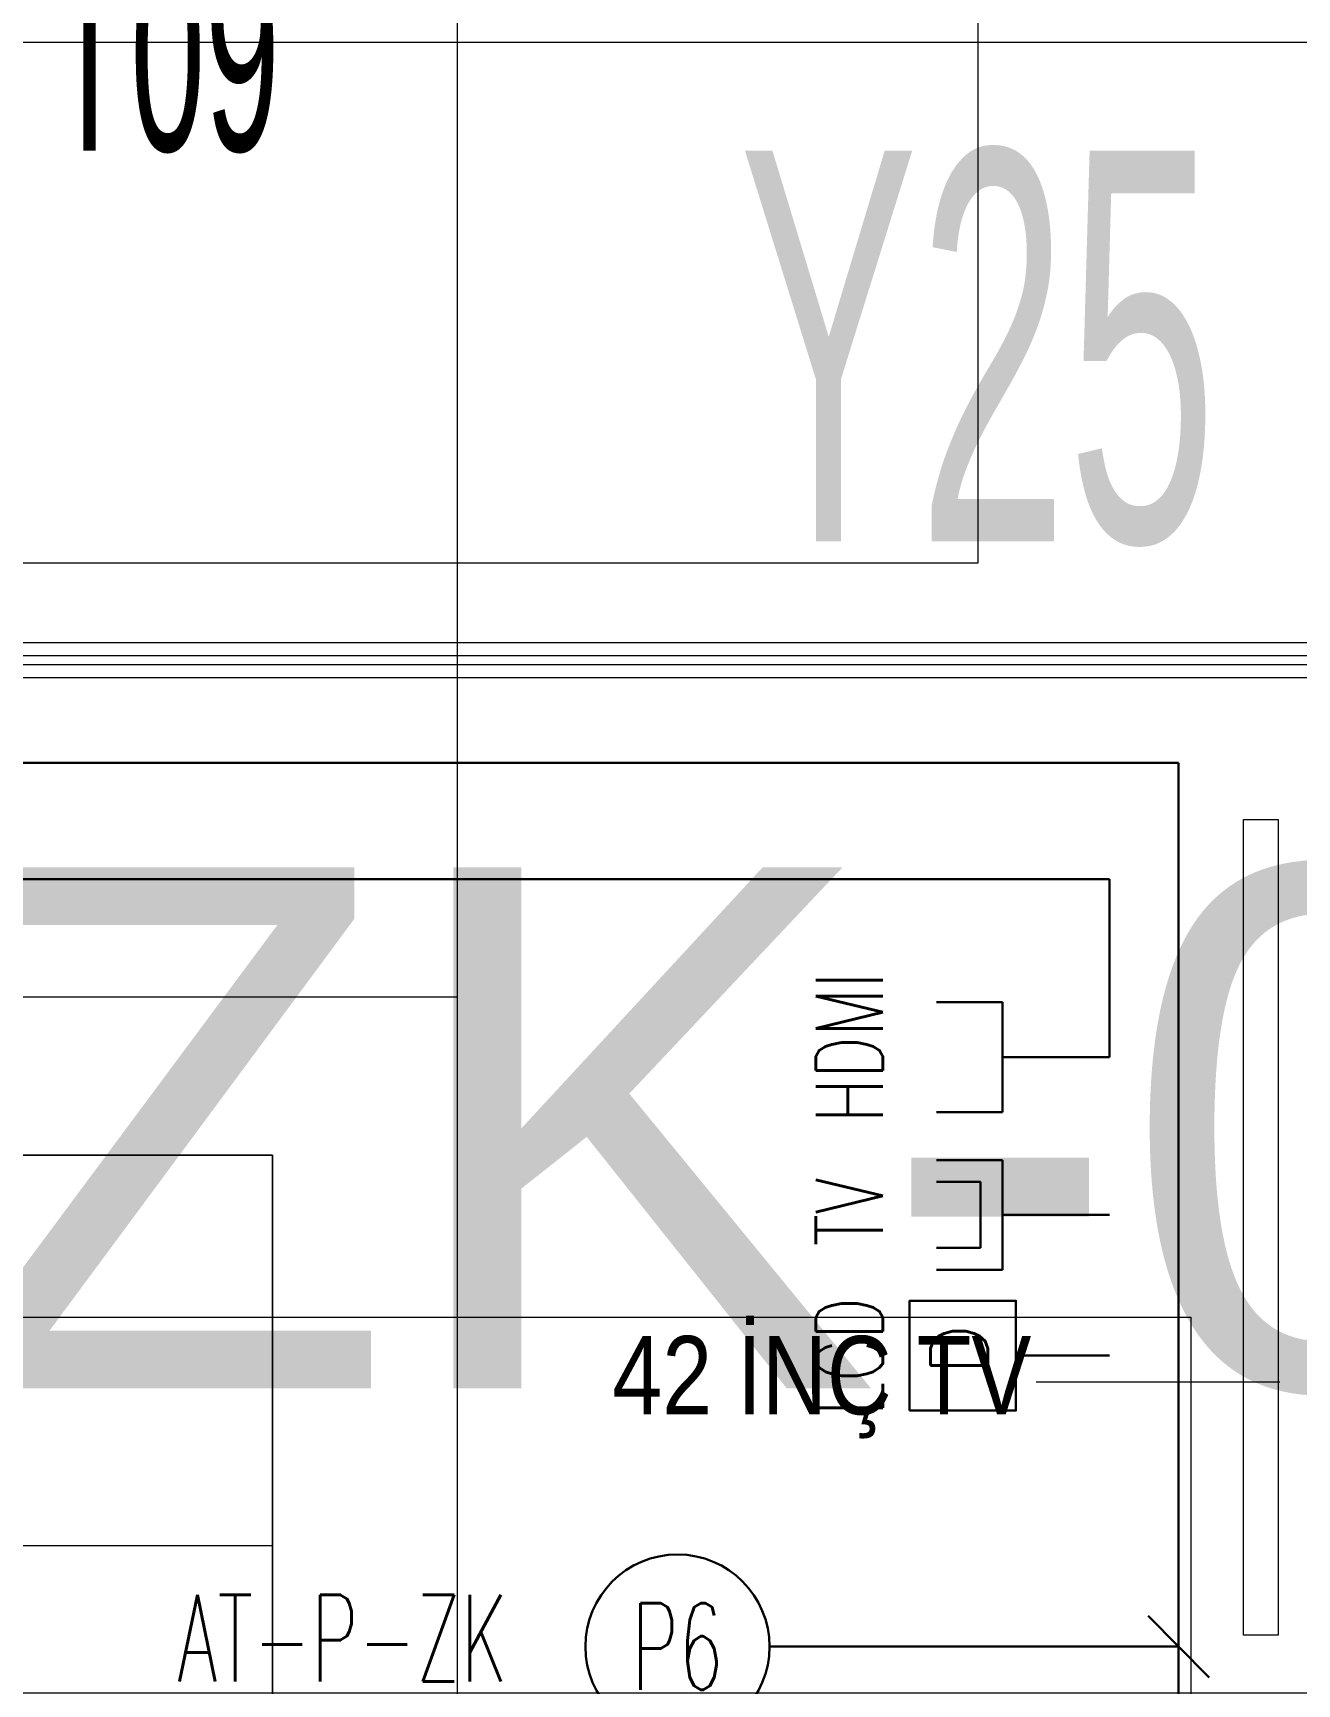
# Model space of a CAD drawing. Extents: x -9058 to 11890, y 0 to 6516.
# Drawn here: x 3707.5 to 3853.1, y 2975.9 to 3166.1 of the extents above; entities that cross this region are included whole.
import ezdxf
from ezdxf.enums import TextEntityAlignment as Align

# ---------------------------------------------------------------- set-up
doc = ezdxf.new("R2010")
doc.units = 0
doc.header["$MEASUREMENT"] = 0
doc.linetypes.add('HIDDEN', pattern=[0.375, 0.25, -0.125])
doc.layers.get('0').update_dxf_attribs({"color": 9, "lineweight": 9})
for name, color, linetype, lineweight in [('05', 9, 'Continuous', 9), ('06D', 9, 'Continuous', 9), ('15', 9, 'Continuous', 9), ('21_mahal200', 9, 'Continuous', 9), ('21_mahal200 @ 10 (1)', 9, 'Continuous', 9), ('21_mahal200 @ 10 (2)', 9, 'Continuous', 9), ('21_mahal200 @ 20', 9, 'Continuous', 9), ('40A', 9, 'Continuous', 9), ('E-DATA LCD EKRAN', 7, 'Continuous', 30), ('E-DATA PRİZİ (RJ45)', 7, 'Continuous', 30), ('E-KABLO', 7, 'Continuous', 30), ('E-LINYE', 7, 'Continuous', 30), ('E-YAZI', 7, 'Continuous', 30)]:
    doc.layers.add(name, color=color, linetype=linetype, lineweight=lineweight)
doc.styles.add('Arial', font='arial.ttf', dxfattribs={"height": 2.5})
doc.styles.add('E-YAZI', font='txttw.shx')
doc.styles.add('MuuM_TEXT-STANDART', font='ARIALN.TTF')

# ---------------------------------------------------------------- blocks, each defined once
blk = doc.blocks.new('p-mobilya-porschee')
blk.add_lwpolyline([(-45, 95), (-45, 140), (0, 140), (0, 0), (-200, 0), (-200, 95)], close=True)
for points in [[(0, 0), (0, 140), (-45, 140), (-45, 95)], [(0, 95), (-200, 95), (-200, 0), (0, 0)]]:
    blk.add_lwpolyline(points)
blk = doc.blocks.new('0a_roomno2')
blk.add_lwpolyline([(30, -16), (0, -16), (0, 0), (30, 0)], close=True)
for points in [[(0, 0), (30, 0)], [(0, -5), (30, -5)], [(12, -5), (12, -16)], [(24, -5), (24, -16)], [(12, -10.5), (0, -10.5)]]:
    blk.add_lwpolyline(points)
at = {"layer": '40A'}
blk.add_lwpolyline([(0, 0), (30, 0)], dxfattribs=at)
at = {"style": 'Arial'}
blk.add_attdef('ODANO', (0, 1.505), '', height=3, dxfattribs=at)
blk.add_attdef('MEKANADI', text='', height=3, dxfattribs=at).set_placement((0.525, -4.75), align=Align.BOTTOM_LEFT)
at = {"style": 'MuuM_TEXT-STANDART', "width": 0.6}
for tag, p in [('YER01', (15, -7)), ('TAVAN01', (20.625, -7)), ('DUVAR01', (26.25, -7)), ('YER02', (15, -10.375)), ('TAVAN02', (20.625, -10.375)), ('DUVAR02', (26.25, -10.375)), ('YER03', (15, -13.75)), ('TAVAN03', (20.625, -13.75)), ('DUVAR03', (26.25, -13.75))]:
    blk.add_attdef(tag, text='', height=2.25, dxfattribs=at).set_placement(p, align=Align.MIDDLE_CENTER)
at = {"style": 'MuuM_TEXT-STANDART'}
blk.add_attdef('M2', text='', height=2.25, dxfattribs=at).set_placement((1.3231, -7.8046), align=Align.MIDDLE_LEFT)
at = {"style": 'MuuM_TEXT-STANDART', "width": 0.6}
blk.add_attdef('TEMIZTAVANYUKSEKLIGI', text='', height=2.25, dxfattribs=at).set_placement((2.7, -13.1619), align=Align.MIDDLE_LEFT)
blk = doc.blocks.new('*U1256')
at = {"layer": '21_mahal200 @ 20', "xscale": 20, "yscale": 20, "zscale": 20}
blk.add_blockref('0a_roomno2', (3240.86, 3018.12), dxfattribs=at)
blk = doc.blocks.new('*U1268')
at = {"layer": '21_mahal200 @ 10 (1)'}
ref = blk.add_blockref('0a_roomno2', (3516.33, 3265), dxfattribs=dict(at, xscale=10, yscale=10, zscale=10))
ref.add_attrib('TAVAN02', 'T09', dxfattribs={"layer": '0', "height": 22.5, "style": 'MuuM_TEXT-STANDART', "width": 0.6}).set_placement((3722.58, 3163.75), align=Align.MIDDLE_CENTER)
at = {"layer": '21_mahal200 @ 10 (2)'}
ref = blk.add_blockref('0a_roomno2', (3516.33, 3265), dxfattribs=dict(at, xscale=10, yscale=10, zscale=10))
ref.add_attrib('TAVAN02', 'T09', dxfattribs={"layer": '0', "height": 22.5, "style": 'MuuM_TEXT-STANDART', "width": 0.6}).set_placement((3722.58, 3163.75), align=Align.MIDDLE_CENTER)
at = {"layer": '21_mahal200 @ 20'}
ref = blk.add_blockref('0a_roomno2', (3516.33, 3265), dxfattribs=dict(at, xscale=20, yscale=20, zscale=20))
ref.add_attrib('YER01', 'Y25', dxfattribs={"layer": '0', "height": 45, "style": 'MuuM_TEXT-STANDART', "width": 0.6}).set_placement((3816.33, 3130), align=Align.MIDDLE_CENTER)
blk = doc.blocks.new('*U1269')
at = {"layer": '21_mahal200 @ 20'}
ref = blk.add_blockref('0a_roomno2', (3474.33, 2974.84), dxfattribs=dict(at, xscale=20, yscale=20, zscale=20))
ref.add_attrib('ODANO', ' PRS-ZK-03', (3474.33, 3009.94), dxfattribs={"layer": '0', "height": 60, "style": 'Arial'})
blk = doc.blocks.new('E-LCD+TV+HDMI')
at = {"layer": 'E-DATA PRİZİ (RJ45)', "color": 1}
for p, q in [((-24.58, 77.49), (-24.58, 48)), ((-14.75, 77.49), (-14.75, 57.83)), ((14.75, 77.49), (14.75, 57.83)), ((24.58, 77.49), (24.58, 48)), ((46.06, 77.49), (46.06, 48)), ((95.21, 77.49), (95.21, 48)), ((-14.75, 57.83), (14.75, 57.83)), ((-24.58, 48), (24.58, 48)), ((0, 48), (0, 0)), ((46.06, 48), (95.21, 48)), ((70.64, 48), (70.64, 0)), ((-63.03, 0), (-63.03, 41.99))]:
    blk.add_line(p, q, dxfattribs=at)
blk.add_lwpolyline([(-87.61, 89.56), (-38.46, 89.56), (-38.46, 41.99), (-87.61, 41.99)], close=True, dxfattribs=at)
at = {"layer": 'E-DATA PRİZİ (RJ45)', "color": 1, "style": 'E-YAZI'}
blk.add_text('D', height=25.6, dxfattribs=at).set_placement((-71.83, 54.59))
at = {"layer": 'E-YAZI', "color": 1, "style": 'E-YAZI', "width": 0.7}
for s, p in [('LCD', (-90, 101.57)), ('TV', (-14, 101.57)), ('HDMI', (41.23, 101.57))]:
    blk.add_text(s, height=30, dxfattribs=at).set_placement(p)

msp = doc.modelspace()

# ---------------------------------------------------------------- linework, layer by layer
msp.add_lwpolyline([(3823.06, 3010.69), (3851.13, 3010.69)])
at = {"layer": '05', "color": 1}
msp.add_lwpolyline([(3846.94, 2981.48), (3846.94, 3075.48), (3850.94, 3075.48), (3850.94, 2981.48), (3846.94, 2981.48)], dxfattribs=at)
at = {"layer": '06D'}
for p, q in [((3898.09, 3095.8), (3409.06, 3095.8)), ((3898.09, 3091.8), (3409.06, 3091.8))]:
    msp.add_line(p, q, dxfattribs=at)
at = {"layer": '15'}
for p, q in [((3901.09, 3094.3), (3407.55, 3094.3)), ((3407.55, 3093.3), (3901.09, 3093.3))]:
    msp.add_line(p, q, dxfattribs=at)
at = {"layer": 'E-KABLO', "color": 4}
for p, q in [((3831.51, 3068.6), (3392.3, 3068.6)), ((3831.51, 3048.08), (3831.51, 3068.6))]:
    msp.add_line(p, q, dxfattribs=at)
at = {"layer": 'E-KABLO', "color": 7, "linetype": 'Continuous'}
msp.add_circle((3781.72, 2980.18), 10.61, dxfattribs=at)
at = {"layer": 'E-LINYE', "color": 7, "linetype": 'Continuous'}
for p, q in [((3842.98, 2976.63), (3835.95, 2983.74)), ((3792.33, 2980.18), (3839.46, 2980.18))]:
    msp.add_line(p, q, dxfattribs=at)
at = {"layer": 'E-YAZI', "color": 6}
for p, q in [((3839.46, 3081.98), (3404.4, 3081.98)), ((3839.46, 2931.66), (3839.46, 3081.98))]:
    msp.add_line(p, q, dxfattribs=at)

# ---------------------------------------------------------------- block references
at = {"layer": '05'}
msp.add_blockref('p-mobilya-porschee', (3735.06, 2896.8), dxfattribs=at)
at = {"layer": '21_mahal200', "color": 6, "linetype": 'HIDDEN'}
for name in ['*U1268', '*U1256', '*U1269']:
    msp.add_blockref(name, (0, 0), dxfattribs=at)
at = {"layer": 'E-DATA LCD EKRAN', "color": 1, "xscale": 0.2572499999999999, "yscale": 0.2572499999999999, "zscale": 0.2572499999999999, "rotation": 89.99999999999999}
msp.add_blockref('E-LCD+TV+HDMI', (3831.51, 3029.91), dxfattribs=at)

# ---------------------------------------------------------------- texts
at = {"style": 'MuuM_TEXT-STANDART'}
msp.add_text('42 İNÇ TV', height=9.028, dxfattribs=at).set_placement((3774.22, 3006.93))
at = {"layer": 'E-KABLO', "color": 3, "linetype": 'Continuous', "style": 'E-YAZI', "width": 0.6}
msp.add_text('P6', height=10, dxfattribs=at).set_placement((3781.72, 2980.18), align=Align.MIDDLE_CENTER)
at = {"layer": 'E-YAZI', "color": 3, "style": 'E-YAZI', "width": 0.6}
msp.add_text('AT-P-ZK', height=10, dxfattribs=at).set_placement((3724.1, 2976.15))

doc.saveas('drawing.dxf')
